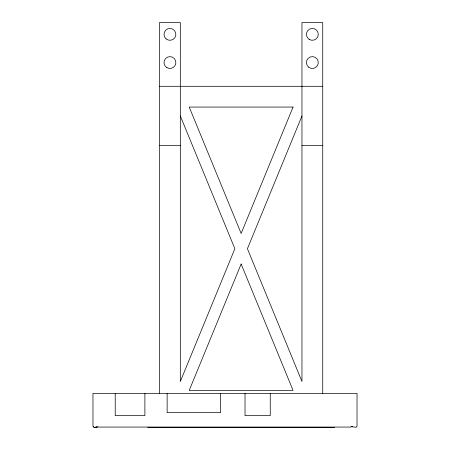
<?xml version="1.0" encoding="UTF-8"?>
<svg xmlns="http://www.w3.org/2000/svg" width="450" height="450" viewBox="0 0 450 450"><rect width="100%" height="100%" fill="white"/><g stroke="black" fill="none" stroke-linecap="round" stroke-linejoin="round"><path stroke-width="0.67" d="M93.448 426.757L93.403 427.061L92.97 426.015L92.97 393.373L357.03 393.373L357.03 426.015M301.967 115.959L247.421 248.732L301.967 381.51L301.967 22.5L322.734 22.5L322.734 393.688M356.918 426.577L356.597 427.061L356.552 426.757M95.794 427.494L97.133 426.757L98.904 427.061L351.096 427.061M97.133 426.757L94.703 427.298M159.553 86.293L322.734 86.293M159.553 145.631L180.321 145.631M301.967 145.631L322.734 145.631M356.034 427.298L351.096 426.577L352.868 426.757M97.419 427.494L94.449 427.494L93.24 426.819M147.684 427.5L334.603 427.5M180.321 115.959L234.866 248.732L180.321 381.51L180.321 22.5L159.553 22.5L159.553 393.688M270.248 393.373L270.248 415.631L245.025 415.631L245.025 393.373M220.551 393.373L220.551 412.661L167.141 412.661L167.141 393.373M144.889 393.373L144.889 415.631L115.222 415.631L115.222 393.373M293.068 107.061L241.144 233.449L189.219 107.061L293.068 107.061M241.144 264.021L189.219 390.409L293.068 390.409L241.144 264.021M166.14 38.931A5.934 5.934 0 0 0 175.781 35.376A5.934 5.934 0 0 0 167.884 28.8A5.934 5.934 0 0 0 166.14 38.931M309.195 39.392A5.934 5.934 0 0 0 318.279 34.588A5.934 5.934 0 0 0 309.577 29.121A5.934 5.934 0 0 0 309.195 39.392M308.632 67.179A5.934 5.934 0 0 0 318.218 63.461A5.934 5.934 0 0 0 310.207 57.021A5.934 5.934 0 0 0 308.632 67.179M166.427 67.343A5.934 5.934 0 0 0 175.832 63.203A5.934 5.934 0 0 0 167.546 57.122A5.934 5.934 0 0 0 166.427 67.343"/></g></svg>
